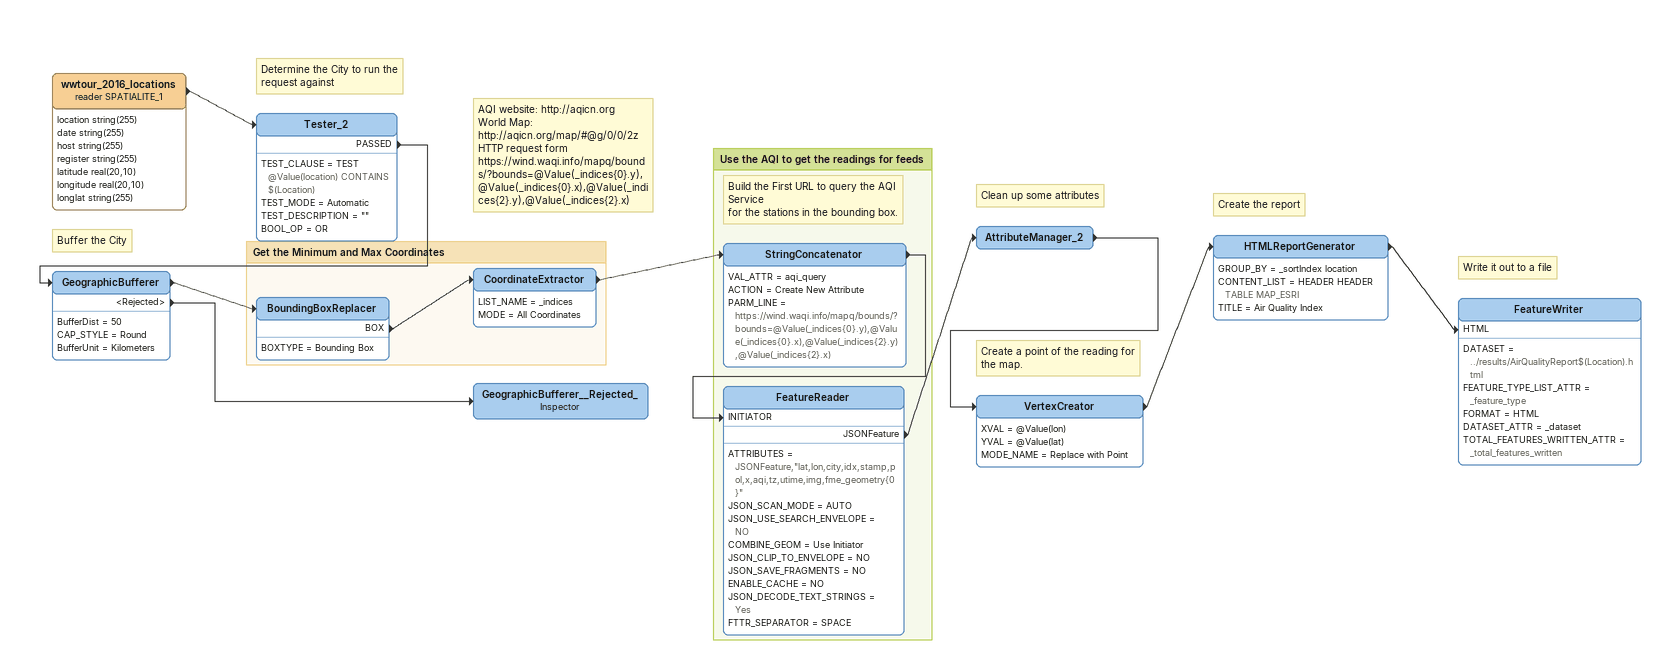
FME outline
wwtour_2016_locations (reader SPATIALITE_1)
    attributes: location string(255), date string(255), host string(255), register string(255), latitude real(20,10), longitude real(20,10), longlat string(255)
    -> Tester_2
Note: Determine the City to run the request against
Note: AQI website: http://aqicn.org / World Map: http://aqicn.org/map/#@g/0/0/2z / HTTP request form / https://wind.waqi.info/mapq/bounds/?bounds=@Value(_indices{0}.y),@Value(_indices{0}.x),@Value(_indices{2}.y),@Value(_indices{2}.x)
Tester_2
    TEST_CLAUSE = TEST @Value(location) CONTAINS $(Location)
    TEST_MODE = Automatic
    TEST_DESCRIPTION = ""
    BOOL_OP = OR
    PASSED -> GeographicBufferer
Note: Buffer the City
GeographicBufferer
    BufferDist = 50
    CAP_STYLE = Round
    BufferUnit = Kilometers
    -> BoundingBoxReplacer
    <Rejected> -> GeographicBufferer__Rejected_
Note: Clean up some attributes
AttributeManager_2
    -> VertexCreator
Note: Create a point of the reading for the map.
VertexCreator
    XVAL = @Value(lon)
    YVAL = @Value(lat)
    MODE_NAME = Replace with Point
    -> HTMLReportGenerator
Note: Create the report
HTMLReportGenerator
    GROUP_BY = _sortIndex location
    CONTENT_LIST = HEADER HEADER TABLE MAP_ESRI
    TITLE = Air Quality Index
    -> FeatureWriter [HTML]
Note: Write it out to a file
FeatureWriter
    DATASET = ../results/AirQualityReport$(Location).html
    FEATURE_TYPE_LIST_ATTR = _feature_type
    FORMAT = HTML
    DATASET_ATTR = _dataset
    TOTAL_FEATURES_WRITTEN_ATTR = _total_features_written
GeographicBufferer__Rejected_: Inspector

Bookmark: Get the Minimum and Max Coordinates
BoundingBoxReplacer
    BOXTYPE = Bounding Box
    BOX -> CoordinateExtractor
CoordinateExtractor
    LIST_NAME = _indices
    MODE = All Coordinates
    -> StringConcatenator

Bookmark: Use the AQI to get the readings for feeds
Note: Build the First URL to query the AQI Service / for the stations in the bounding box.
StringConcatenator
    VAL_ATTR = aqi_query
    ACTION = Create New Attribute
    PARM_LINE = https://wind.waqi.info/mapq/bounds/?bounds=@Value(_indices{0}.y),@Value(_indices{0}.x),@Value(_indices{2}.y),@Value(_indices{2}.x)
    -> FeatureReader [INITIATOR]
FeatureReader
    ATTRIBUTES = JSONFeature,"lat,lon,city,idx,stamp,pol,x,aqi,tz,utime,img,fme_geometry{0}"
    JSON_SCAN_MODE = AUTO
    JSON_USE_SEARCH_ENVELOPE = NO
    COMBINE_GEOM = Use Initiator
    JSON_CLIP_TO_ENVELOPE = NO
    JSON_SAVE_FRAGMENTS = NO
    ENABLE_CACHE = NO
    JSON_DECODE_TEXT_STRINGS = Yes
    FTTR_SEPARATOR = SPACE
    JSONFeature -> AttributeManager_2
